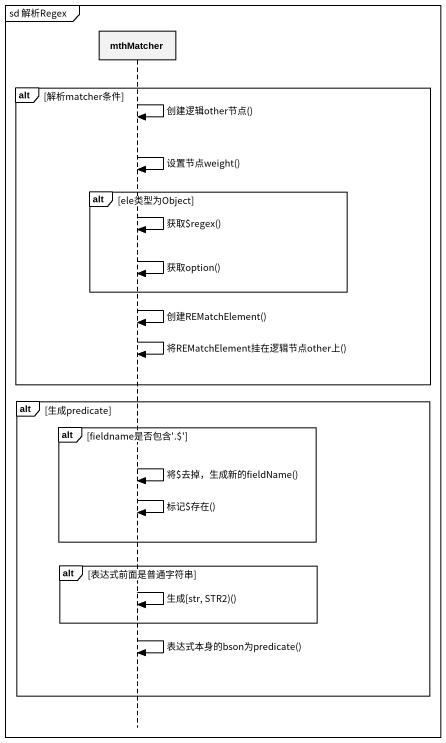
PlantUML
@startuml
mainframe sd 解析Regex
hide footbox
participant mthMatcher

alt 解析matcher条件
  mthMatcher -> mthMatcher : 创建逻辑other节点()
  mthMatcher -> mthMatcher : 设置节点weight()
  alt ele类型为Object
    mthMatcher -> mthMatcher : 获取~$regex()
    mthMatcher -> mthMatcher : 获取option()
  end
  mthMatcher -> mthMatcher : 创建REMatchElement()
  mthMatcher -> mthMatcher : 将REMatchElement挂在逻辑节点other上()
end
alt 生成predicate
  alt fieldname是否包含'.$'
    mthMatcher -> mthMatcher : 将~$去掉，生成新的fieldName()
    mthMatcher -> mthMatcher : 标记~$存在()
  end
  alt 表达式前面是普通字符串
    mthMatcher -> mthMatcher : 生成[str, STR2)()
  end
  mthMatcher -> mthMatcher : 表达式本身的bson为predicate()
end
@enduml
